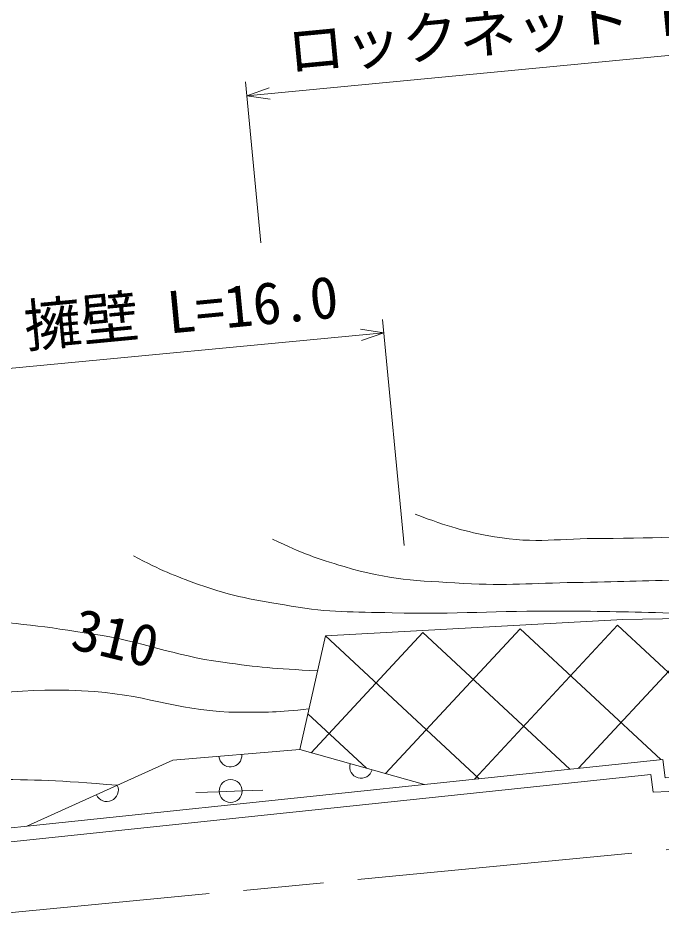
# Model space of a CAD drawing. Units: millimetres, scale not verified. Extents: x 40000 to 680000, y 20000 to 380000.
# Drawn here: x 427506 to 455554, y 279724 to 319074 of the extents above; entities that cross this region are included whole.
import ezdxf
from ezdxf.enums import TextEntityAlignment as Align

# ---------------------------------------------------------------- set-up
doc = ezdxf.new("R2010")
doc.units = ezdxf.units.MM
doc.header["$LTSCALE"] = 1000
doc.linetypes.add('CHAIN', pattern=[18.5, 12, -1.5, 3.5, -1.5])
for name, color, linetype, lineweight in [('M-BGD', 7, 'Continuous', 13), ('M-BMK', 2, 'CHAIN', 13), ('M-STR-HTXT', 7, 'Continuous', 13)]:
    doc.layers.add(name, color=color, linetype=linetype, lineweight=lineweight)
doc.styles.add('ＭＳ ゴシック', font='')
doc.styles.get('ＭＳ ゴシック').set_extended_font_data('MS Gothic')

msp = doc.modelspace()

# ---------------------------------------------------------------- linework, layer by layer
at = {"layer": 'M-BGD'}
for p, q in [((453852, 292885), (440896, 292175)), ((451924, 286414), (457856, 292796)), ((467358, 293145), (453852, 292885)), ((443518, 286181), (449376, 292485)), ((447386, 285937), (453616, 292641)), ((455505, 286790), (449376, 292485)), ((459373, 287291), (453616, 292641)), ((440896, 292175), (439778, 287228)), ((440268, 287091), (445136, 292330)), ((447586, 285958), (440896, 292175)), ((451546, 286374), (445136, 292330)), ((442689, 286413), (440131, 288790)), ((434246, 286761), (439778, 287228)), ((439778, 287228), (445207, 285708)), ((427884, 283890), (434246, 286761)), ((436267, 285388), (435255, 285356)), ((436267, 285388), (437266, 285433)), ((437266, 285433), (438172, 285461))]:
    msp.add_line(p, q, dxfattribs=at)
for points in [[(400778, 281586), (407399, 281739), (455590, 286798), (455691, 285998), (465393, 286402)], [(400792, 280986), (407437, 281140), (455068, 286140), (455165, 285376), (465414, 285803)]]:
    msp.add_lwpolyline(points, dxfattribs=at)
msp.add_circle((436766, 285421), 500, dxfattribs=at)
for centre, start, end in [((436754, 286973), 184.8645, 4.7908), ((442450, 286481), 164.3977, 344.324), ((431374, 285465), 204.3258, 24.2521)]:
    msp.add_arc(centre, 500, start, end, dxfattribs=at)
for points, knots in [([(444807, 297475), (446322, 296906), (446879, 296737), (448260, 296494), (450064, 296177), (451117, 296430), (452948, 296421), (455575, 296410), (457049, 296578), (459673, 296458), (461242, 296386), (462125, 296299), (463671, 296022), (465187, 295750), (466041, 295602), (467524, 295186), (468289, 294971), (468882, 295087), (469450, 294531), (469936, 294056), (470054, 293644), (470286, 293005), (470495, 292429), (470402, 292057), (470500, 291452), (470744, 289944), (470895, 289101), (471179, 287600), (471286, 287031), (471334, 286709), (471469, 286146), (471560, 285770), (471592, 285644), (471720, 285189)], [0, 0, 0, 0, 1, 1, 1, 2, 2, 2, 3, 3, 3, 4, 4, 4, 5, 5, 5, 6, 6, 6, 7, 7, 7, 8, 8, 8, 9, 9, 9, 10, 10, 10, 11, 11, 11, 11]), ([(438586, 296391), (439966, 295743), (440458, 295565), (441712, 295191), (443676, 294606), (444863, 294581), (446909, 294464), (448809, 294356), (449877, 294474), (451780, 294501), (453640, 294527), (454681, 294588), (456541, 294610), (457876, 294625), (458627, 294706), (459958, 294610), (461350, 294509), (462121, 294330), (463483, 294028), (464775, 293742), (465223, 293607), (466751, 293133)], [0, 0, 0, 0, 1, 1, 1, 2, 2, 2, 3, 3, 3, 4, 4, 4, 5, 5, 5, 6, 6, 6, 7, 7, 7, 7]), ([(432529, 295656), (433802, 295011), (434226, 294824), (435364, 294420), (436890, 293878), (437803, 293744), (439399, 293475), (441097, 293189), (442076, 293226), (443797, 293184), (446678, 293114), (448293, 293270), (451175, 293257), (453035, 293248), (454077, 293224), (455937, 293169), (456930, 293140), (457246, 293131), (458478, 293083)], [0, 0, 0, 0, 1, 1, 1, 2, 2, 2, 3, 3, 3, 4, 4, 4, 5, 5, 5, 6, 6, 6, 6]), ([(393243, 293973), (395144, 292925), (395968, 292640), (397823, 292092), (401439, 291023), (403702, 291829), (407473, 291847), (411724, 291867), (414106, 292005), (418350, 292256), (421069, 292417), (422577, 292886), (425301, 292828), (427452, 292783), (428652, 292576), (430780, 292256), (433011, 291920), (434188, 291336), (436423, 291029), (438028, 290809), (438610, 290754), (440553, 290656)], [0, 0, 0, 0, 1, 1, 1, 2, 2, 2, 3, 3, 3, 4, 4, 4, 5, 5, 5, 6, 6, 6, 7, 7, 7, 7]), ([(386278, 292042), (389706, 291007), (390786, 290778), (393720, 290161), (399440, 288958), (402760, 288748), (408604, 288607), (414104, 288475), (417176, 289063), (422670, 289343), (425864, 289506), (427660, 290000), (430848, 289752), (433325, 289560), (434661, 288861), (437145, 288853), (438331, 288849), (438788, 288846), (440178, 288995)], [0, 0, 0, 0, 1, 1, 1, 2, 2, 2, 3, 3, 3, 4, 4, 4, 5, 5, 5, 6, 6, 6, 6]), ([(378245, 291479), (379779, 290362), (380331, 290035), (381762, 289271), (384097, 288024), (385595, 287706), (388141, 286981), (391418, 286048), (393333, 285803), (396711, 285361), (400207, 284904), (402198, 284883), (405724, 284855), (409879, 284821), (412205, 285047), (416355, 285264), (420188, 285463), (422321, 285978), (426160, 285936), (428377, 285911), (429169, 285894), (431830, 285671)], [0, 0, 0, 0, 1, 1, 1, 2, 2, 2, 3, 3, 3, 4, 4, 4, 5, 5, 5, 6, 6, 6, 7, 7, 7, 7])]:
    msp.add_open_spline(points, degree=3, knots=knots, dxfattribs=at)
at = {"layer": 'M-BMK'}
msp.add_line((368636, 274539), (562235, 293027), dxfattribs=at)
at = {"layer": 'M-STR-HTXT'}
for p, q in [((437468, 315692), (464954, 318317)), ((438080, 309288), (437411, 316299)), ((437468, 315692), (438440, 316036)), ((437468, 315692), (438488, 315538)), ((444320, 296118), (443381, 305946)), ((426121, 303724), (443435, 305377)), ((443435, 305377), (442416, 305531)), ((443435, 305377), (442464, 305033))]:
    msp.add_line(p, q, dxfattribs=at)

# ---------------------------------------------------------------- texts
at = {"layer": 'M-BGD', "style": 'ＭＳ ゴシック'}
msp.add_text('310', height=1833, rotation=346.464, dxfattribs=at).set_placement((431759, 292095), align=Align.MIDDLE_CENTER)
at = {"layer": 'M-STR-HTXT', "style": 'ＭＳ ゴシック'}
for s, p in [('ロックネット L=27.0', (451183, 317303)), ('擁壁 L=16.0', (434750, 304849))]:
    msp.add_text(s, height=1833, rotation=5.455, dxfattribs=at).set_placement(p, align=Align.BOTTOM_CENTER)

doc.saveas('drawing.dxf')
